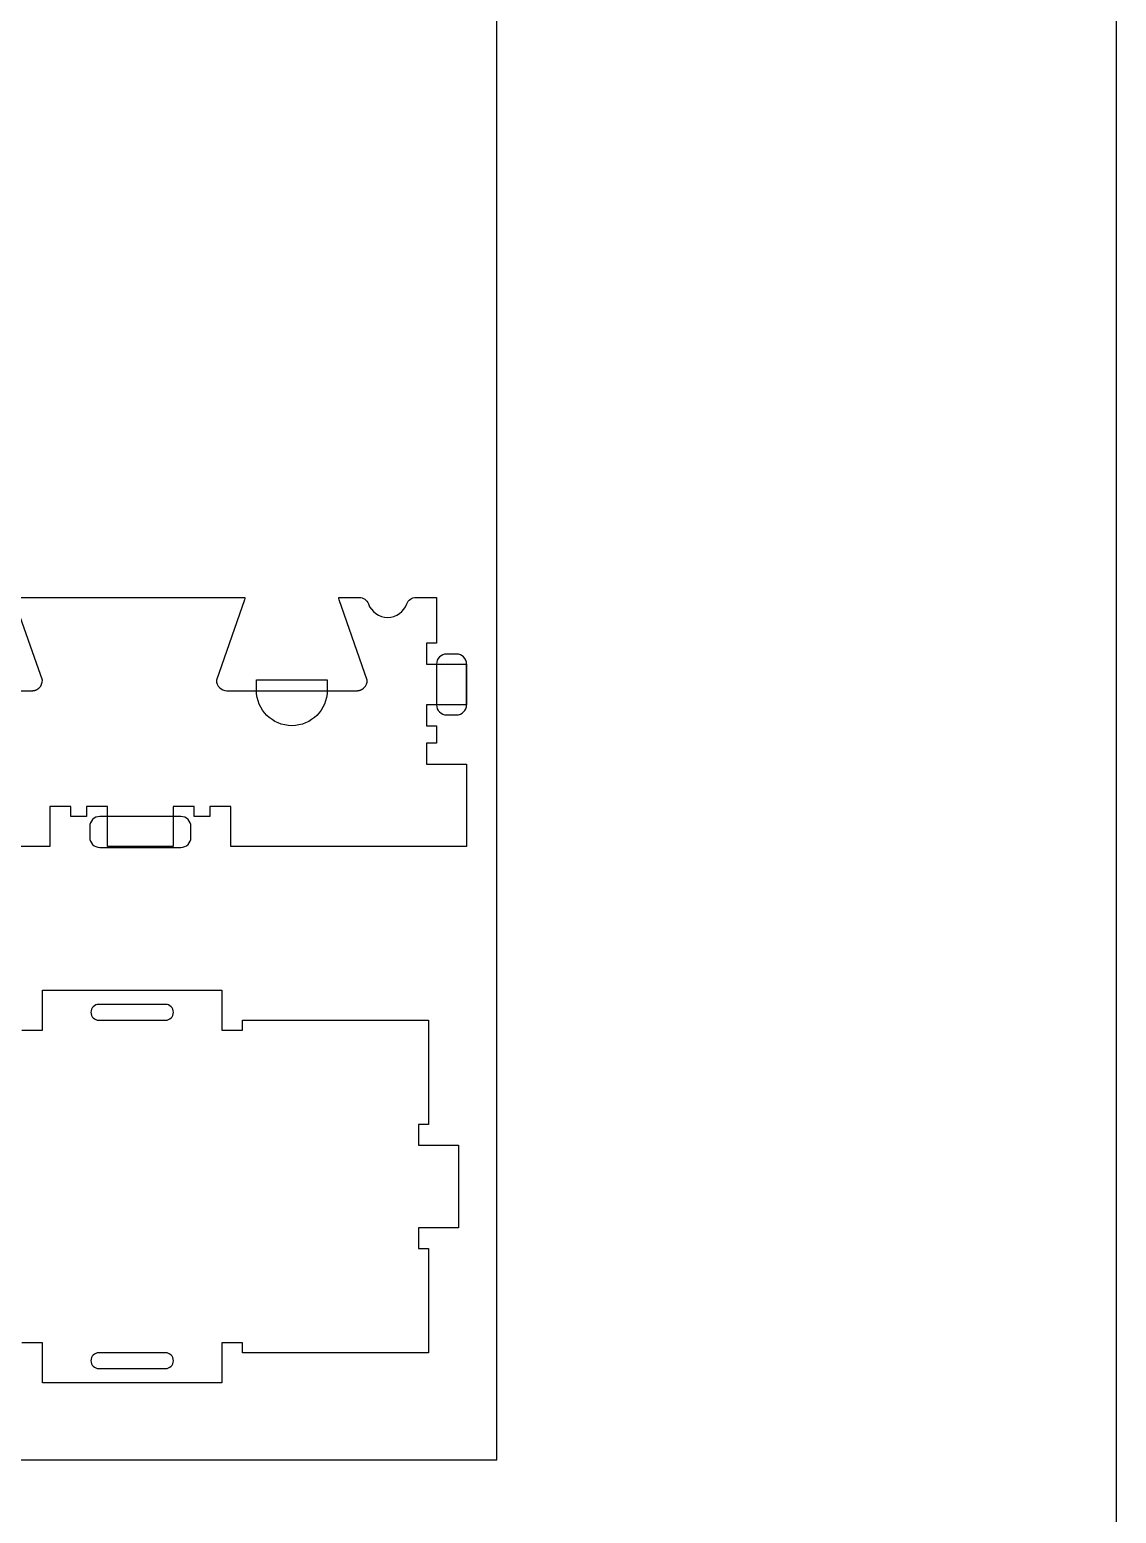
# Model space of a CAD drawing. Extents: x 0 to 4485, y 0 to 8771.
# Drawn here: x 2531 to 3183, y 3731 to 4621 of the extents above; entities that cross this region are included whole.
import ezdxf

# ---------------------------------------------------------------- set-up
doc = ezdxf.new("R2010")
doc.units = 0
for name, color, linetype in [('0_SHEET_SPRUCEPLY_2440X122', 1, 'CONTINUOUS'), ('3_ANYTOOL_CUTTHROUGH_INSID', 4, 'CONTINUOUS'), ('4_ANYTOOL_CUTTHROUGH_OUTSI', 5, 'CONTINUOUS'), ('5_ANYTOOL_HALF_MILL_9MM_IN', 3, 'CONTINUOUS'), ('DONOTCUT', 7, 'CONTINUOUS')]:
    doc.layers.add(name, color=color, linetype=linetype)

msp = doc.modelspace()

# ---------------------------------------------------------------- linework, layer by layer
at = {"layer": '0_SHEET_SPRUCEPLY_2440X122'}
msp.add_lwpolyline([(371.7, 4982.59), (371.7, 3762.59), (2811.7, 3762.59), (2811.7, 4982.59)], close=True, dxfattribs=at)
at = {"layer": '3_ANYTOOL_CUTTHROUGH_INSID', "color": 4}
for points in [[(2612.84, 4026.35, 1), (2612.84, 4035.85), (2572.84, 4035.85, 1), (2572.84, 4026.35)], [(2612.84, 3826.85), (2572.84, 3826.85, 1), (2572.84, 3817.35), (2612.84, 3817.35, 1)]]:
    msp.add_lwpolyline(points, format="xyb", close=True, dxfattribs=at)
at = {"layer": '4_ANYTOOL_CUTTHROUGH_OUTSI', "color": 5}
for points in [[(2521.86, 4280.01), (2660.55, 4280.01, -0.061485), (2660.31, 4278.62), (2643.42, 4230.34), (2643.4, 4230.3), (2643.4, 4230.26), (2643.4, 4230.26, 0.414214), (2649.65, 4224.01), (2727.65, 4224.01), (2727.8, 4224.01), (2727.95, 4224.02), (2728.1, 4224.02), (2728.25, 4224.04), (2728.41, 4224.05), (2728.56, 4224.07), (2728.71, 4224.1), (2728.86, 4224.13), (2729.01, 4224.16), (2729.16, 4224.19), (2729.31, 4224.23), (2729.46, 4224.28), (2729.61, 4224.32), (2729.75, 4224.37), (2729.9, 4224.43), (2730.04, 4224.48), (2730.19, 4224.55), (2730.33, 4224.61), (2730.47, 4224.68), (2730.61, 4224.75), (2730.74, 4224.83), (2730.87, 4224.9), (2731.01, 4224.98), (2731.13, 4225.07), (2731.26, 4225.16), (2731.39, 4225.25), (2731.51, 4225.34), (2731.63, 4225.43), (2731.74, 4225.53), (2731.85, 4225.63), (2731.96, 4225.73), (2732.07, 4225.84, 0.198912), (2733.9, 4230.26), (2733.9, 4230.3), (2733.89, 4230.34), (2716.99, 4278.62), (2716.99, 4278.62, -0.061485), (2716.76, 4280.01), (2729.16, 4280.01, -0.317837), (2734.58, 4276.18, 0.707107), (2757.68, 4276.18, -0.317837), (2763.1, 4280.01), (2775.5, 4280.01), (2775.5, 4252.51), (2769.5, 4252.51), (2769.5, 4240.01), (2793.5, 4240.01), (2793.5, 4215.51), (2769.5, 4215.51), (2769.5, 4203.01), (2775.5, 4203.01), (2775.5, 4192.51), (2769.5, 4192.51), (2769.5, 4180.01), (2793.5, 4180.01), (2793.5, 4130.51), (2652, 4130.51), (2652, 4154.26), (2652, 4154.51), (2639.5, 4154.51), (2639.5, 4148.51), (2630, 4148.51), (2630, 4154.51), (2617.5, 4154.51), (2617.5, 4154.26), (2617.5, 4130.51), (2578, 4130.51), (2578, 4154.26), (2578, 4154.51), (2565.5, 4154.51), (2565.5, 4148.51), (2556, 4148.51), (2556, 4154.51), (2543.5, 4154.51), (2543.5, 4154.26), (2543.5, 4130.51), (2444, 4130.51)], [(2454.75, 4224.01), (2532.75, 4224.01), (2532.9, 4224.01), (2533.05, 4224.02), (2533.2, 4224.02), (2533.35, 4224.04), (2533.51, 4224.05), (2533.66, 4224.07), (2533.81, 4224.1), (2533.96, 4224.13), (2534.11, 4224.16), (2534.26, 4224.19), (2534.41, 4224.23), (2534.56, 4224.28), (2534.71, 4224.32), (2534.85, 4224.37), (2535, 4224.43), (2535.14, 4224.48), (2535.29, 4224.55), (2535.43, 4224.61), (2535.57, 4224.68), (2535.71, 4224.75), (2535.84, 4224.83), (2535.97, 4224.9), (2536.11, 4224.98), (2536.23, 4225.07), (2536.36, 4225.16), (2536.49, 4225.25), (2536.61, 4225.34), (2536.73, 4225.43), (2536.84, 4225.53), (2536.95, 4225.63), (2537.06, 4225.73), (2537.17, 4225.84, 0.198912), (2539, 4230.26), (2539, 4230.3), (2538.99, 4230.34), (2522.09, 4278.62)]]:
    msp.add_lwpolyline(points, format="xyb", dxfattribs=at)
msp.add_lwpolyline([(2526.59, 4020.35), (2539.09, 4020.35), (2539.09, 4044.35), (2646.59, 4044.35), (2646.59, 4020.35), (2659.09, 4020.35), (2659.09, 4026.35), (2770.59, 4026.35), (2770.59, 3963.85), (2764.59, 3963.85), (2764.59, 3951.35), (2788.59, 3951.35), (2788.59, 3901.85), (2764.59, 3901.85), (2764.59, 3889.35), (2770.59, 3889.35), (2770.59, 3826.85), (2659.09, 3826.85), (2659.09, 3832.85), (2646.59, 3832.85), (2646.59, 3808.85), (2539.09, 3808.85), (2539.09, 3832.85), (2526.59, 3832.85)], dxfattribs=at)
at = {"layer": '5_ANYTOOL_HALF_MILL_9MM_IN'}
for points in [[(2781.5, 4246.01, 0.414214), (2775.5, 4240.01), (2775.5, 4215.51, 0.414214), (2781.5, 4209.51), (2787.5, 4209.51, 0.414214), (2793.5, 4215.51), (2793.5, 4240.01, 0.414214), (2787.5, 4246.01)], [(2709.9, 4224.26, -1), (2667.4, 4224.26), (2667.4, 4224.51), (2667.4, 4230.51), (2709.9, 4230.51), (2709.9, 4224.51), (2709.9, 4224.26)], [(2573.38, 4148.51, 0.414214), (2567.38, 4142.51), (2567.38, 4136.01, 0.414214), (2573.38, 4130.01), (2622.13, 4130.01, 0.414214), (2628.13, 4136.01), (2628.13, 4142.51, 0.414214), (2622.13, 4148.51)]]:
    msp.add_lwpolyline(points, format="xyb", close=True, dxfattribs=at)
at = {"layer": 'DONOTCUT'}
msp.add_lwpolyline([(0, 0), (3183.41, 0), (3183.41, 5593.43), (0, 5593.43)], close=True, dxfattribs=at)

doc.saveas('drawing.dxf')
